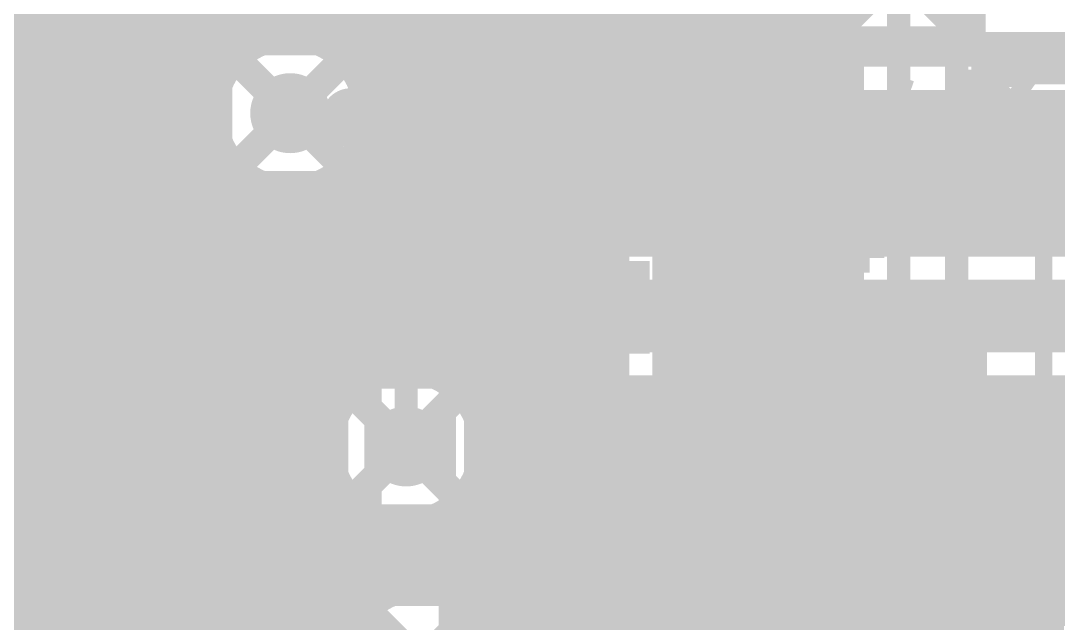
# Model space of a CAD drawing. Extents: x -1 to 119, y -42 to 51.
# Drawn here: x 6.4 to 15.5, y 26.52 to 31.8 of the extents above; entities that cross this region are included whole.
import ezdxf

# ---------------------------------------------------------------- set-up
doc = ezdxf.new("R2010")
doc.units = 0
doc.header["$MEASUREMENT"] = 0
doc.layers.get('0').update_dxf_attribs({"linetype": 'CONTINUOUS'})
for name, color, linetype in [('22-304-0_BOT', 7, 'CONTINUOUS'), ('22-304-0_DRD', 7, 'CONTINUOUS'), ('22-304-0_GND', 6, 'CONTINUOUS'), ('22-304-0_IN1', 4, 'CONTINUOUS'), ('22-304-0_SMT', 5, 'CONTINUOUS'), ('22-304-0_SPT', 10, 'CONTINUOUS'), ('22-304-0_SST', 14, 'CONTINUOUS'), ('22-304-0_TOP', 9, 'CONTINUOUS'), ('THRUHOLE_TAP', 11, 'CONTINUOUS')]:
    doc.layers.add(name, color=color, linetype=linetype)

# ---------------------------------------------------------------- blocks, each defined once
blk = doc.blocks.new('ROUND_60')
at = {"const_width": 0.35052}
blk.add_lwpolyline([(-0.17526, 0, 1), (0.17526, 0, 1)], format="xyb", close=True, dxfattribs=at)
blk = doc.blocks.new('ROUND_57')
at = {"const_width": 0.35052}
blk.add_lwpolyline([(-0.17526, 0, 1), (0.17526, 0, 1)], format="xyb", close=True, dxfattribs=at)
blk = doc.blocks.new('ROUND_81')
at = {"const_width": 0.0635}
blk.add_lwpolyline([(-0.03175, 0, 1), (0.03175, 0, 1)], format="xyb", close=True, dxfattribs=at)
blk = doc.blocks.new('RECTANGLE_2')
blk.add_solid([(0.4826, 0.4064), (0.4826, -0.4064), (-0.4826, 0.4064), (-0.4826, -0.4064)])
blk = doc.blocks.new('RECTANGLE_5')
blk.add_solid([(0.9017, 0.508), (0.9017, -0.508), (-0.9017, 0.508), (-0.9017, -0.508)])
blk = doc.blocks.new('RECTANGLE_35')
blk.add_solid([(0.44958, 0.65024), (0.44958, -0.65024), (-0.44958, 0.65024), (-0.44958, -0.65024)])
blk = doc.blocks.new('ROUND_87')
at = {"const_width": 0.10033}
blk.add_lwpolyline([(-0.050164, 0, 1), (0.050164, 0, 1)], format="xyb", close=True, dxfattribs=at)

msp = doc.modelspace()

# ---------------------------------------------------------------- linework, layer by layer
at = {"layer": '22-304-0_BOT'}
for points, const_width in [([(9.017, 49.022), (9.017, 31.84398)], 0.254), ([(8.7884, 44.44238), (8.7884, 31.66618)], 0.254), ([(8.5598, 43.58894), (8.5598, 31.6357)], 0.254), ([(8.3312, 43.11142), (8.3312, 31.51378)], 0.254), ([(8.1026, 42.75582), (8.1026, 31.14802)], 0.254), ([(7.874, 42.4688), (7.874, 29.8577)], 0.254), ([(7.6454, 42.23004), (7.6454, 29.8577)], 0.254), ([(7.4168, 42.02938), (7.4168, 29.8577)], 0.254), ([(7.1882, 41.85666), (7.1882, 29.8577)], 0.254), ([(6.9596, 41.70934), (6.9596, 29.8577)], 0.254), ([(6.731, 41.58234), (6.731, 29.8577)], 0.254), ([(6.5024, 41.47566), (6.5024, 29.85008)], 0.254), ([(9.0678, 31.877), (1.016, 31.877)], 0.254), ([(8.9662, 31.8008), (8.82904, 31.66364)], 0.254), ([(8.60044, 31.6484), (1.016, 31.6484)], 0.254), ([(23.495, 29.972), (22.987, 29.972), (21.463, 31.496), (9.271, 31.496), (8.763, 30.988)], 0.2032), ([(8.23722, 31.4198), (1.016, 31.4198)], 0.254), ([(8.11276, 31.1912), (1.016, 31.1912)], 0.254), ([(21.28266, 31.0642), (9.4488, 31.0642)], 0.254), ([(9.4742, 31.0642), (9.4742, 29.8577)], 0.254), ([(9.7028, 31.0642), (9.7028, 29.8577)], 0.254), ([(9.9314, 31.0642), (9.9314, 29.8577)], 0.254), ([(10.16, 31.0642), (10.16, 29.8577)], 0.254), ([(10.3886, 31.0642), (10.3886, 29.8577)], 0.254), ([(10.6172, 31.0642), (10.6172, 29.8577)], 0.254), ([(10.8458, 31.0642), (10.8458, 29.8577)], 0.254), ([(11.0744, 31.0642), (11.0744, 29.8577)], 0.254), ([(11.303, 31.0642), (11.303, 29.8577)], 0.254), ([(11.5316, 31.0642), (11.5316, 29.8577)], 0.254), ([(11.7602, 31.0642), (11.7602, 29.8577)], 0.254), ([(11.9888, 31.0642), (11.9888, 29.8577)], 0.254), ([(12.2174, 31.0642), (12.2174, 29.8577)], 0.254), ([(12.446, 31.0642), (12.446, 29.8577)], 0.254), ([(12.6746, 31.0642), (12.6746, 29.8577)], 0.254), ([(12.9032, 31.0642), (12.9032, 29.8577)], 0.254), ([(13.1318, 31.0642), (13.1318, 29.8577)], 0.254), ([(13.3604, 31.0642), (13.3604, 29.8577)], 0.254), ([(13.589, 31.0642), (13.589, 29.8577)], 0.254), ([(13.8176, 31.0642), (13.8176, 29.8577)], 0.254), ([(14.0462, 31.0642), (14.0462, 29.8577)], 0.254), ([(14.2748, 31.0642), (14.2748, 29.8577)], 0.254), ([(14.5034, 31.0642), (14.5034, 29.8577)], 0.254), ([(14.732, 31.0642), (14.732, 29.8577)], 0.254), ([(14.9606, 31.0642), (14.9606, 29.8577)], 0.254), ([(15.1892, 31.0642), (15.1892, 29.8577)], 0.254), ([(15.4178, 31.0642), (15.4178, 29.8577)], 0.254), ([(8.08228, 30.9626), (1.016, 30.9626)], 0.254), ([(21.38426, 30.9626), (9.44118, 30.9626)], 0.254), ([(8.1026, 30.82544), (8.1026, 29.8577)], 0.254), ([(8.13308, 30.734), (1.016, 30.734)], 0.254), ([(21.61286, 30.734), (9.39292, 30.734)], 0.254), ([(8.28294, 30.5054), (1.016, 30.5054)], 0.254), ([(8.3312, 30.46222), (8.3312, 29.8577)], 0.254), ([(21.84146, 30.5054), (9.24052, 30.5054)], 0.254), ([(9.2456, 30.50794), (9.2456, 29.8577)], 0.254), ([(9.017, 30.35808), (9.017, 29.8577)], 0.254), ([(22.07006, 30.2768), (1.016, 30.2768)], 0.254), ([(8.5598, 30.33776), (8.5598, 29.8577)], 0.254), ([(8.7884, 30.30728), (8.7884, 29.8577)], 0.254), ([(22.29866, 30.0482), (1.016, 30.0482)], 0.254), ([(6.38556, 29.8196), (1.016, 29.8196)], 0.254), ([(22.225, 29.8577), (6.604, 29.8577)], 0.254), ([(38.735, 18.923), (37.465, 20.193), (37.465, 27.686), (27.686, 27.686), (26.543, 26.543), (24.892, 26.543), (22.225, 29.21), (6.604, 29.21), (4.445, 27.051), (2.794, 25.4), (2.794, 20.066), (3.81, 19.05), (4.445, 19.05)], 0.635), ([(6.8707, 28.5623), (5.04952, 26.73858)], 0.254), ([(9.31164, 28.5623), (6.8707, 28.5623)], 0.254), ([(6.9596, 28.5623), (6.9596, 25.2476)], 0.254), ([(7.1882, 28.5623), (7.1882, 25.2476)], 0.254), ([(7.4168, 28.5623), (7.4168, 25.22728)], 0.254), ([(7.6454, 28.5623), (7.6454, 25.16124)], 0.254), ([(7.874, 28.5623), (7.874, 25.0317)], 0.254), ([(8.1026, 28.5623), (8.1026, 24.80564)], 0.254), ([(8.3312, 28.5623), (8.3312, 17.18564)], 0.254), ([(8.5598, 28.5623), (8.5598, 25.90292)], 0.254), ([(8.7884, 28.5623), (8.7884, 26.04008)], 0.254), ([(9.017, 28.5623), (9.017, 26.08072)], 0.254), ([(9.2456, 28.5623), (9.2456, 28.48864)], 0.254), ([(16.67764, 28.5623), (10.24382, 28.5623)], 0.254), ([(10.3886, 28.5623), (10.3886, 28.36672)], 0.254), ([(10.6172, 28.5623), (10.6172, 1.016)], 0.254), ([(10.8458, 28.5623), (10.8458, 1.016)], 0.254), ([(11.0744, 28.5623), (11.0744, 1.016)], 0.254), ([(11.303, 28.5623), (11.303, 1.016)], 0.254), ([(11.5316, 28.5623), (11.5316, 1.016)], 0.254), ([(11.7602, 28.5623), (11.7602, 1.016)], 0.254), ([(11.9888, 28.5623), (11.9888, 1.016)], 0.254), ([(12.2174, 28.5623), (12.2174, 13.68552)], 0.254), ([(12.446, 28.5623), (12.446, 13.83792)], 0.254), ([(12.6746, 28.5623), (12.6746, 13.88618)], 0.254), ([(12.9032, 28.5623), (12.9032, 13.8557)], 0.254), ([(13.1318, 28.5623), (13.1318, 13.73378)], 0.254), ([(13.3604, 28.5623), (13.3604, 13.36802)], 0.254), ([(13.589, 28.5623), (13.589, 12.00912)], 0.254), ([(13.8176, 28.5623), (13.8176, 17.55902)], 0.254), ([(14.0462, 28.5623), (14.0462, 18.92808)], 0.254), ([(14.2748, 28.5623), (14.2748, 19.13636)], 0.254), ([(14.5034, 28.5623), (14.5034, 19.21256)], 0.254), ([(14.732, 28.5623), (14.732, 19.2786)], 0.254), ([(14.9606, 28.5623), (14.9606, 19.5072)], 0.254), ([(15.1892, 28.5623), (15.1892, 19.7358)], 0.254), ([(15.4178, 28.5623), (15.4178, 19.9644)], 0.254), ([(9.21512, 28.448), (6.7564, 28.448)], 0.254), ([(16.58112, 28.448), (10.34288, 28.448)], 0.254), ([(6.731, 28.42006), (6.731, 25.2476)], 0.254), ([(6.5024, 28.19146), (6.5024, 25.21712)], 0.254), ([(9.11606, 28.2194), (6.5278, 28.2194)], 0.254), ([(16.48206, 28.2194), (10.44194, 28.2194)], 0.254), ([(9.10336, 27.9908), (6.2992, 27.9908)], 0.254), ([(16.46936, 27.9908), (10.45464, 27.9908)], 0.254), ([(9.17194, 27.7622), (6.0706, 27.7622)], 0.254), ([(16.53794, 27.7622), (10.38606, 27.7622)], 0.254), ([(10.3886, 27.76474), (10.3886, 26.63952)], 0.254), ([(9.2456, 27.64536), (9.2456, 26.32202)], 0.254), ([(9.35736, 27.5336), (5.842, 27.5336)], 0.254), ([(16.72336, 27.5336), (10.20064, 27.5336)], 0.254), ([(9.4742, 27.45994), (9.4742, 26.68778)], 0.254), ([(10.16, 27.50312), (10.16, 26.79192)], 0.254), ([(9.7028, 27.39136), (9.7028, 26.8097)], 0.254), ([(9.9314, 27.40406), (9.9314, 26.84018)], 0.254), ([(16.58112, 27.305), (5.6134, 27.305)], 0.254), ([(16.48206, 27.0764), (5.3848, 27.0764)], 0.254), ([(16.46936, 26.8478), (5.1562, 26.8478)], 0.254), ([(9.40308, 26.6192), (4.97078, 26.6192)], 0.254), ([(16.53794, 26.6192), (10.40892, 26.6192)], 0.254)]:
    msp.add_lwpolyline(points, dxfattribs=dict(at, const_width=const_width))
at = {"layer": '22-304-0_BOT', "const_width": 0.254}
for points in [[(9.271, 31.9278, 0.1989132), (8.96567, 31.80133)], [(8.763, 31.66872, 0.4142136), (8.08228, 30.988)], [(8.82904, 31.66364, 0.0243635), (8.763, 31.66686)], [(8.08228, 30.988, 0.4142136), (8.763, 30.30728)], [(8.763, 30.30728, 0.4142136), (9.44372, 30.988)], [(9.44372, 30.988, 0.0243632), (9.44049, 31.05422)], [(6.604, 29.8577, 0.1989129), (6.14601, 29.66799)], [(9.31164, 28.5623, 0.2064643), (9.09801, 28.067)], [(10.45972, 28.067, 0.2071733), (10.24483, 28.56337)], [(9.09828, 28.067, 0.4142136), (9.779, 27.38628)], [(9.779, 27.38628, 0.4142136), (10.45972, 28.067)], [(9.906, 26.84272, 0.4142136), (9.22528, 26.162)], [(10.58672, 26.162, 0.4142136), (9.906, 26.84272)]]:
    msp.add_lwpolyline(points, format="xyb", dxfattribs=at)
at = {"layer": '22-304-0_DRD', "const_width": 0.254}
for points in [[(13.462, 32.893), (13.462, 31.623)], [(14.732, 32.893), (13.462, 31.623)], [(14.732, 31.623), (13.462, 32.893)], [(13.462, 32.893), (13.462, 31.623)], [(14.732, 32.893), (13.462, 31.623)], [(14.732, 31.623), (13.462, 32.893)], [(14.732, 31.623), (14.732, 32.893)], [(14.732, 31.623), (14.732, 32.893)], [(8.128, 31.623), (8.128, 30.353)], [(9.398, 31.623), (8.128, 31.623)], [(9.398, 31.623), (8.128, 30.353)], [(9.398, 30.353), (8.128, 31.623)], [(9.398, 30.353), (9.398, 31.623)], [(13.462, 31.623), (14.732, 31.623)], [(13.462, 31.623), (14.732, 31.623)], [(14.732, 31.369), (14.732, 30.099)], [(16.002, 31.369), (14.732, 31.369)], [(16.002, 31.369), (14.732, 30.099)], [(16.002, 30.099), (14.732, 31.369)], [(14.732, 31.369), (14.732, 30.099)], [(16.002, 31.369), (14.732, 31.369)], [(16.002, 31.369), (14.732, 30.099)], [(16.002, 30.099), (14.732, 31.369)], [(13.843, 29.718), (12.573, 30.988), (12.573, 29.718)], [(12.573, 30.988), (12.573, 29.718)], [(13.843, 30.988), (12.573, 30.988)], [(13.843, 30.988), (12.573, 29.718)], [(13.843, 30.988), (12.573, 30.988)], [(13.843, 30.988), (12.573, 29.718)], [(13.843, 29.718), (12.573, 30.988)], [(13.843, 29.718), (13.843, 30.988)], [(13.843, 29.718), (13.843, 30.988)], [(8.128, 30.353), (9.398, 30.353)], [(14.732, 30.099), (16.002, 30.099)], [(14.732, 30.099), (16.002, 30.099)], [(12.573, 29.718), (13.843, 29.718)], [(12.573, 29.718), (13.843, 29.718)], [(9.144, 28.702), (9.144, 27.432)], [(10.414, 28.702), (9.144, 28.702)], [(10.414, 28.702), (9.144, 27.432)], [(10.414, 27.432), (9.144, 28.702)], [(10.414, 27.432), (10.414, 28.702)], [(13.335, 27.178), (12.065, 28.448), (12.065, 27.178)], [(12.065, 28.448), (12.065, 27.178)], [(13.335, 28.448), (12.065, 28.448)], [(13.335, 28.448), (12.065, 27.178)], [(13.335, 28.448), (12.065, 28.448)], [(13.335, 28.448), (12.065, 27.178)], [(13.335, 27.178), (12.065, 28.448)], [(13.335, 27.178), (13.335, 28.448)], [(13.335, 27.178), (13.335, 28.448)], [(9.144, 27.432), (10.414, 27.432)], [(12.065, 27.178), (13.335, 27.178)], [(12.065, 27.178), (13.335, 27.178)], [(9.271, 26.797), (9.271, 25.527)], [(10.541, 26.797), (9.271, 26.797)], [(10.541, 26.797), (9.271, 25.527)], [(10.541, 25.527), (9.271, 26.797)], [(10.541, 25.527), (10.541, 26.797)]]:
    msp.add_lwpolyline(points, dxfattribs=at)
at = {"layer": '22-304-0_IN1'}
for points, const_width in [([(7.1374, 49.022), (7.1374, 25.2476)], 0.254), ([(7.366, 49.022), (7.366, 25.23744)], 0.254), ([(7.5946, 49.022), (7.5946, 25.17902)], 0.254), ([(7.8232, 49.022), (7.8232, 25.06726)], 0.254), ([(8.0518, 49.022), (8.0518, 24.86914)], 0.254), ([(8.2804, 49.022), (8.2804, 31.46552)], 0.254), ([(8.509, 49.022), (8.509, 31.61792)], 0.254), ([(8.7376, 49.022), (8.7376, 31.66618)], 0.254), ([(8.9662, 49.022), (8.9662, 31.6357)], 0.254), ([(9.1948, 49.022), (9.1948, 31.51378)], 0.254), ([(9.4234, 49.022), (9.4234, 31.14802)], 0.254), ([(6.9088, 44.17314), (6.9088, 25.2476)], 0.254), ([(9.652, 43.96486), (9.652, 28.73502)], 0.254), ([(6.6802, 43.77436), (6.6802, 25.24506)], 0.254), ([(9.8806, 43.73626), (9.8806, 28.73756)], 0.254), ([(90.17, 43.688), (89.662, 43.18), (67.691, 43.18), (67.564, 43.053), (29.972, 43.053), (20.447, 33.528), (16.383, 33.528), (14.605, 31.75), (14.605, 28.448), (15.24, 27.813), (15.24, 25.4), (16.764, 23.876), (16.764, 17.78), (18.4912, 16.0528), (19.812, 16.0528)], 0.2032), ([(6.4516, 43.5102), (6.4516, 25.20442)], 0.254), ([(10.1092, 43.50766), (10.1092, 28.66136)], 0.254), ([(10.3378, 43.27906), (10.3378, 28.45308)], 0.254), ([(10.5664, 43.06824), (10.5664, 27.8892)], 0.254), ([(10.795, 43.0022), (10.795, 27.6606)], 0.254), ([(11.0236, 43.0022), (11.0236, 27.432)], 0.254), ([(11.2522, 43.0022), (11.2522, 27.2034)], 0.254), ([(11.4808, 43.0022), (11.4808, 26.9748)], 0.254), ([(11.7094, 43.0022), (11.7094, 30.51302)], 0.254), ([(11.938, 43.0022), (11.938, 30.66542)], 0.254), ([(12.1666, 43.0022), (12.1666, 30.6832)], 0.254), ([(12.3952, 43.0022), (12.3952, 30.6832)], 0.254), ([(12.6238, 43.0022), (12.6238, 30.70098)], 0.254), ([(12.8524, 42.11574), (12.8524, 30.93212)], 0.254), ([(13.081, 41.85412), (13.081, 31.02102)], 0.254), ([(13.3096, 41.75506), (13.3096, 31.02356)], 0.254), ([(14.097, 32.258), (14.097, 27.94), (14.732, 27.305), (14.732, 25.273), (16.256, 23.749), (16.256, 17.399), (14.605, 15.748)], 0.2032), ([(13.51788, 31.9024), (1.651, 31.9024)], 0.254), ([(13.5382, 31.86938), (13.5382, 30.94736)], 0.254), ([(13.6652, 31.73222), (13.6652, 30.85592)], 0.254), ([(13.6652, 31.6738), (1.651, 31.6738)], 0.254), ([(8.26008, 31.4452), (1.651, 31.4452)], 0.254), ([(13.6652, 31.4452), (9.26592, 31.4452)], 0.254), ([(8.12292, 31.2166), (1.651, 31.2166)], 0.254), ([(13.6652, 31.2166), (9.40308, 31.2166)], 0.254), ([(8.08228, 30.988), (1.651, 30.988)], 0.254), ([(12.96416, 30.988), (9.44372, 30.988)], 0.254), ([(13.6652, 30.988), (13.4493, 30.988)], 0.254), ([(9.4234, 30.82544), (9.4234, 28.64612)], 0.254), ([(8.12292, 30.7594), (1.651, 30.7594)], 0.254), ([(12.6619, 30.7594), (9.40308, 30.7594)], 0.254), ([(12.61364, 30.6832), (12.065, 30.6832)], 0.254), ([(8.26008, 30.5308), (1.651, 30.5308)], 0.254), ([(11.72464, 30.5308), (9.26592, 30.5308)], 0.254), ([(8.2804, 30.50794), (8.2804, 24.46274)], 0.254), ([(9.1948, 30.46222), (9.1948, 28.41498)], 0.254), ([(8.509, 30.35808), (8.509, 25.85212)], 0.254), ([(11.61288, 30.3022), (1.651, 30.3022)], 0.254), ([(8.7376, 30.30728), (8.7376, 26.01976)], 0.254), ([(8.9662, 30.33776), (8.9662, 26.07818)], 0.254), ([(11.6078, 30.226), (11.6078, 26.8478)], 0.254), ([(12.53998, 30.226), (12.065, 30.226)], 0.254), ([(12.065, 30.226), (12.065, 28.0543)], 0.254), ([(12.2428, 30.226), (12.2428, 28.31592)], 0.254), ([(12.4714, 30.226), (12.4714, 28.45308)], 0.254), ([(11.6078, 30.0736), (1.651, 30.0736)], 0.254), ([(12.55776, 30.1498), (12.065, 30.1498)], 0.254), ([(12.68222, 29.9212), (12.065, 29.9212)], 0.254), ([(12.7, 29.90088), (12.7, 28.49372)], 0.254), ([(11.6078, 29.845), (1.651, 29.845)], 0.254), ([(13.6144, 29.8069), (13.6144, 18.8722)], 0.254), ([(13.6652, 29.85008), (13.6652, 27.94)], 0.254), ([(12.9286, 29.73324), (12.9286, 28.45308)], 0.254), ([(11.6078, 29.6164), (1.651, 29.6164)], 0.254), ([(13.04544, 29.6926), (12.065, 29.6926)], 0.254), ([(13.1572, 29.67482), (13.1572, 28.31592)], 0.254), ([(13.6652, 29.6926), (13.36802, 29.6926)], 0.254), ([(13.3858, 29.69514), (13.3858, 19.1008)], 0.254), ([(13.6652, 29.464), (12.065, 29.464)], 0.254), ([(11.6078, 29.3878), (1.651, 29.3878)], 0.254), ([(11.6078, 29.1592), (1.651, 29.1592)], 0.254), ([(13.6652, 29.2354), (12.065, 29.2354)], 0.254), ([(13.6652, 29.0068), (12.065, 29.0068)], 0.254), ([(11.6078, 28.9306), (1.651, 28.9306)], 0.254), ([(13.6652, 28.7782), (12.065, 28.7782)], 0.254), ([(9.53516, 28.702), (1.651, 28.702)], 0.254), ([(11.6078, 28.702), (10.0203, 28.702)], 0.254), ([(13.6652, 28.5496), (12.065, 28.5496)], 0.254), ([(9.2329, 28.4734), (1.651, 28.4734)], 0.254), ([(11.6078, 28.4734), (10.32256, 28.4734)], 0.254), ([(12.24788, 28.321), (12.065, 28.321)], 0.254), ([(13.6652, 28.321), (13.15212, 28.321)], 0.254), ([(9.12114, 28.2448), (1.651, 28.2448)], 0.254), ([(11.6078, 28.2448), (10.43432, 28.2448)], 0.254), ([(13.6652, 28.0924), (13.31976, 28.0924)], 0.254), ([(9.10082, 28.0162), (1.651, 28.0162)], 0.254), ([(9.779, 28.067), (12.7, 25.146), (12.7, 19.177), (14.478, 17.399)], 0.2032), ([(10.45464, 28.00096), (11.6078, 26.8478)], 0.254), ([(11.6078, 28.0162), (10.45718, 28.0162)], 0.254), ([(13.67282, 27.8638), (13.37818, 27.8638)], 0.254), ([(9.15924, 27.7876), (1.651, 27.7876)], 0.254), ([(9.1948, 27.71902), (9.1948, 26.05532)], 0.254), ([(11.6078, 27.7876), (10.668, 27.7876)], 0.254), ([(13.78966, 27.6352), (13.35532, 27.6352)], 0.254), ([(13.7922, 27.6352), (14.3002, 27.12466)], 0.254), ([(9.32688, 27.559), (1.651, 27.559)], 0.254), ([(11.6078, 27.559), (10.8966, 27.559)], 0.254), ([(12.065, 27.56916), (12.065, 26.3906)], 0.254), ([(13.843, 27.58186), (13.843, 18.6436)], 0.254), ([(9.4234, 27.48788), (9.4234, 26.63952)], 0.254), ([(9.652, 27.39898), (9.652, 26.79192)], 0.254), ([(9.84504, 27.38882), (11.6078, 25.62606)], 0.254), ([(9.8806, 27.35326), (9.8806, 26.84018)], 0.254), ([(12.1539, 27.4066), (12.065, 27.4066)], 0.254), ([(14.01826, 27.4066), (13.24356, 27.4066)], 0.254), ([(14.0716, 27.35326), (14.0716, 18.415)], 0.254), ([(9.90346, 27.3304), (1.651, 27.3304)], 0.254), ([(11.6078, 27.3304), (11.1252, 27.3304)], 0.254), ([(12.2428, 27.31008), (12.2428, 26.2128)], 0.254), ([(13.1572, 27.31008), (13.1572, 19.3294)], 0.254), ([(12.45616, 27.178), (12.065, 27.178)], 0.254), ([(12.4714, 27.17292), (12.4714, 25.9842)], 0.254), ([(12.9286, 27.17292), (12.9286, 25.527)], 0.254), ([(14.24686, 27.178), (12.9413, 27.178)], 0.254), ([(10.13206, 27.1018), (1.651, 27.1018)], 0.254), ([(10.1092, 27.12466), (10.1092, 26.8097)], 0.254), ([(11.6078, 27.1018), (11.3538, 27.1018)], 0.254), ([(12.7, 27.13228), (12.7, 25.7556)], 0.254), ([(14.3002, 27.12466), (14.3002, 25.273)], 0.254), ([(14.3002, 27.12466), (14.3002, 18.1864)], 0.254), ([(10.3378, 26.89606), (10.3378, 26.68778)], 0.254), ([(14.3002, 26.9494), (12.065, 26.9494)], 0.254), ([(10.36066, 26.8732), (1.651, 26.8732)], 0.254), ([(11.6078, 26.8732), (11.5824, 26.8732)], 0.254), ([(14.3002, 26.7208), (12.065, 26.7208)], 0.254), ([(9.42594, 26.6446), (1.651, 26.6446)], 0.254), ([(10.58926, 26.6446), (10.38352, 26.6446)], 0.254), ([(10.5664, 26.66746), (10.5664, 26.32202)], 0.254), ([(10.795, 26.43886), (10.795, 22.27072)], 0.254), ([(14.3002, 26.4922), (12.065, 26.4922)], 0.254), ([(9.27608, 26.416), (1.651, 26.416)], 0.254), ([(10.81786, 26.416), (10.53592, 26.416)], 0.254)]:
    msp.add_lwpolyline(points, dxfattribs=dict(at, const_width=const_width))
at = {"layer": '22-304-0_IN1', "const_width": 0.254}
for points in [[(13.41628, 32.258, 0.2244672), (13.66497, 31.73194)], [(8.763, 31.66872, 0.4142136), (8.08228, 30.988)], [(9.44372, 30.988, 0.4142136), (8.763, 31.66872)], [(8.08228, 30.988, 0.4142136), (8.763, 30.30728)], [(8.763, 30.30728, 0.4142136), (9.44372, 30.988)], [(13.208, 31.03372, 0.2723761), (12.61364, 30.6832)], [(13.208, 31.03372, 0.2723761), (12.61364, 30.6832)], [(13.6652, 30.85592, 0.1865745), (13.208, 31.03268)], [(13.6652, 30.85592, 0.1865745), (13.208, 31.03268)], [(12.065, 30.6832, 0.4142136), (11.6078, 30.226)], [(12.53998, 30.226, 0.3601991), (13.208, 29.67228)], [(12.53998, 30.226, 0.3601991), (13.208, 29.67228)], [(13.208, 29.67228, 0.1865741), (13.6659, 29.84931)], [(13.208, 29.67228, 0.1865741), (13.6659, 29.84931)], [(9.779, 28.74772, 0.4142136), (9.09828, 28.067)], [(10.45972, 28.067, 0.4142136), (9.779, 28.74772)], [(12.7, 28.49372, 0.3114344), (12.065, 28.0543)], [(12.7, 28.49372, 0.3114344), (12.065, 28.0543)], [(13.38072, 27.813, 0.4142136), (12.7, 28.49372)], [(13.38072, 27.813, 0.4142136), (12.7, 28.49372)], [(9.09828, 28.067, 0.4142136), (9.779, 27.38628)], [(10.45464, 28.00096, 0.0243635), (10.45786, 28.067)], [(13.6652, 27.94, 0.1989124), (13.79167, 27.63467)], [(12.7, 27.13228, 0.4142136), (13.38072, 27.813)], [(12.7, 27.13228, 0.4142136), (13.38072, 27.813)], [(12.065, 27.56916, 0.3104759), (12.7, 27.13228)], [(12.065, 27.56916, 0.3104759), (12.7, 27.13228)], [(9.779, 27.38628, 0.0242723), (9.84497, 27.38948)], [(9.906, 26.84272, 0.4142136), (9.22528, 26.162)], [(10.58672, 26.162, 0.4142136), (9.906, 26.84272)]]:
    msp.add_lwpolyline(points, format="xyb", dxfattribs=at)
at = {"layer": '22-304-0_SST', "const_width": 0.1524}
for points in [[(17.526, 31.623), (17.526, 35.687), (12.954, 35.687), (12.954, 33.909), (13.208, 33.655), (12.954, 33.401), (12.954, 31.623), (17.526, 31.623)], [(13.55852, 30.44444), (13.49756, 30.2768), (13.14196, 30.2768), (13.08354, 30.44444), (13.08354, 31.12262), (13.14196, 31.2928), (13.49756, 31.2928), (13.55852, 31.12262)], [(13.98016, 30.7848), (14.33576, 30.7848), (14.39672, 30.61462), (14.39672, 30.44444), (14.33576, 30.2768), (13.98016, 30.2768), (13.92174, 30.44444), (13.92174, 30.61462), (14.15796, 31.2928)], [(14.75994, 30.44444), (14.87932, 30.2768), (15.11554, 30.2768), (15.23492, 30.44444), (15.23492, 30.61462), (14.99616, 30.95244), (15.23492, 31.2928), (14.75994, 31.2928)], [(9.35228, 31.12008), (9.35228, 30.77972)], [(9.21512, 31.11246), (9.21512, 30.78734)], [(9.46404, 31.00832), (9.12368, 31.00832)], [(9.45642, 30.87116), (9.1313, 30.87116)], [(10.6045, 30.0355), (10.6045, 27.1145), (12.2428, 27.1145), (12.2428, 30.0355), (10.6045, 30.0355)], [(15.367, 24.638), (12.573, 24.638), (12.573, 29.972), (15.367, 29.972), (15.367, 24.638)], [(1.29032, 27.07894), (1.29032, 29.23032), (10.13968, 29.23032), (10.13968, 23.84044), (9.48944, 23.84044), (9.48944, 28.78074), (8.89, 28.17876), (2.54, 28.17876)], [(9.48944, 28.78074), (1.94056, 28.78074)], [(8.89, 28.17876), (8.89, 23.84044), (9.48944, 23.84044)], [(11.3284, 26.72334), (11.3284, 26.36774), (11.49858, 26.24836), (11.66876, 26.24836), (11.8364, 26.36774), (11.8364, 26.72334), (10.8204, 26.72334)]]:
    msp.add_lwpolyline(points, dxfattribs=at)
for points in [[(9.29386, 31.13024, 0.4142136), (9.11352, 30.9499)], [(9.4742, 30.9499, 0.4142136), (9.29386, 31.13024)], [(9.11352, 30.9499, 0.4142136), (9.29386, 30.76956)], [(9.29386, 30.76956, 0.4142136), (9.4742, 30.9499)]]:
    msp.add_lwpolyline(points, format="xyb", dxfattribs=at)
at = {"layer": '22-304-0_TOP'}
for points, const_width in [([(11.43, 31.1404), (11.7094, 31.1404), (14.097, 33.528), (14.097, 33.655)], 0.381), ([(6.985, 31.1404), (6.985, 32.258), (6.858, 32.385), (5.08, 32.385), (4.445, 31.75), (4.445, 27.051)], 0.635), ([(11.43, 29.2862), (9.779, 29.2862), (6.5278, 29.2862), (5.715, 30.099), (5.715, 31.1404)], 0.381), ([(19.05, 29.7688), (18.9738, 29.845), (14.732, 29.845), (13.462, 31.115), (12.954, 31.115), (11.938, 30.099), (7.874, 30.099), (6.985, 30.988), (6.985, 31.1404)], 0.2032), ([(8.763, 30.988), (10.0076, 30.988), (10.16, 31.1404)], 0.2032), ([(17.145, 30.5562), (17.0942, 30.5562), (17.018, 30.48), (15.6972, 30.48), (15.4432, 30.734), (15.367, 30.734)], 0.381), ([(17.145, 30.5562), (17.0942, 30.5562), (17.018, 30.48), (15.6972, 30.48), (15.4432, 30.734), (15.367, 30.734)], 0.381), ([(13.208, 30.353), (13.208, 29.7434), (13.97, 28.9814), (13.208, 29.7434), (13.208, 30.353)], 0.381), ([(11.43, 29.2862), (9.779, 29.2862)], 0.381), ([(9.779, 29.2862), (11.43, 29.2862)], 0.381), ([(11.43, 29.2862), (11.3792, 29.337), (9.779, 29.337), (9.779, 29.2862)], 0.2032), ([(9.779, 29.2862), (9.779, 28.067)], 0.2032), ([(12.7, 27.813), (12.6492, 27.8638), (11.43, 27.8638), (12.6492, 27.8638), (12.7, 27.813)], 0.381)]:
    msp.add_lwpolyline(points, dxfattribs=dict(at, const_width=const_width))

# ---------------------------------------------------------------- block references
at = {"layer": '22-304-0_BOT'}
for p in [(8.763, 30.988), (15.367, 30.734), (13.208, 30.353), (9.779, 28.067), (12.7, 27.813)]:
    msp.add_blockref('ROUND_60', p, dxfattribs=at)
at = {"layer": '22-304-0_GND'}
for name, p in [('ROUND_57', (8.763, 30.988)), ('ROUND_81', (15.367, 30.734)), ('ROUND_81', (13.208, 30.353)), ('ROUND_57', (9.779, 28.067)), ('ROUND_81', (12.7, 27.813))]:
    msp.add_blockref(name, p, dxfattribs=at)
at = {"layer": '22-304-0_IN1'}
for p in [(8.763, 30.988), (15.367, 30.734), (13.208, 30.353), (9.779, 28.067), (12.7, 27.813)]:
    msp.add_blockref('ROUND_60', p, dxfattribs=at)
at = {"layer": '22-304-0_SMT'}
for name, p in [('RECTANGLE_35', (6.985, 31.1404)), ('RECTANGLE_35', (10.16, 31.1404)), ('RECTANGLE_35', (11.43, 31.1404)), ('RECTANGLE_2', (11.43, 29.2862)), ('RECTANGLE_5', (13.97, 28.9814)), ('RECTANGLE_2', (11.43, 27.8638))]:
    msp.add_blockref(name, p, dxfattribs=at)
at = {"layer": '22-304-0_SPT'}
for name, p in [('RECTANGLE_35', (6.985, 31.1404)), ('RECTANGLE_35', (10.16, 31.1404)), ('RECTANGLE_35', (11.43, 31.1404)), ('RECTANGLE_2', (11.43, 29.2862)), ('RECTANGLE_5', (13.97, 28.9814)), ('RECTANGLE_2', (11.43, 27.8638))]:
    msp.add_blockref(name, p, dxfattribs=at)
at = {"layer": '22-304-0_TOP'}
for name, p in [('RECTANGLE_35', (6.985, 31.1404)), ('RECTANGLE_35', (10.16, 31.1404)), ('RECTANGLE_35', (11.43, 31.1404)), ('ROUND_60', (8.763, 30.988)), ('ROUND_60', (15.367, 30.734)), ('ROUND_60', (13.208, 30.353)), ('RECTANGLE_2', (11.43, 29.2862)), ('RECTANGLE_5', (13.97, 28.9814)), ('ROUND_60', (9.779, 28.067)), ('RECTANGLE_2', (11.43, 27.8638)), ('ROUND_60', (12.7, 27.813))]:
    msp.add_blockref(name, p, dxfattribs=at)
at = {"layer": 'THRUHOLE_TAP'}
for p in [(8.763, 30.988), (15.367, 30.734), (13.208, 30.353), (9.779, 28.067), (12.7, 27.813)]:
    msp.add_blockref('ROUND_87', p, dxfattribs=at)

doc.saveas('drawing.dxf')
